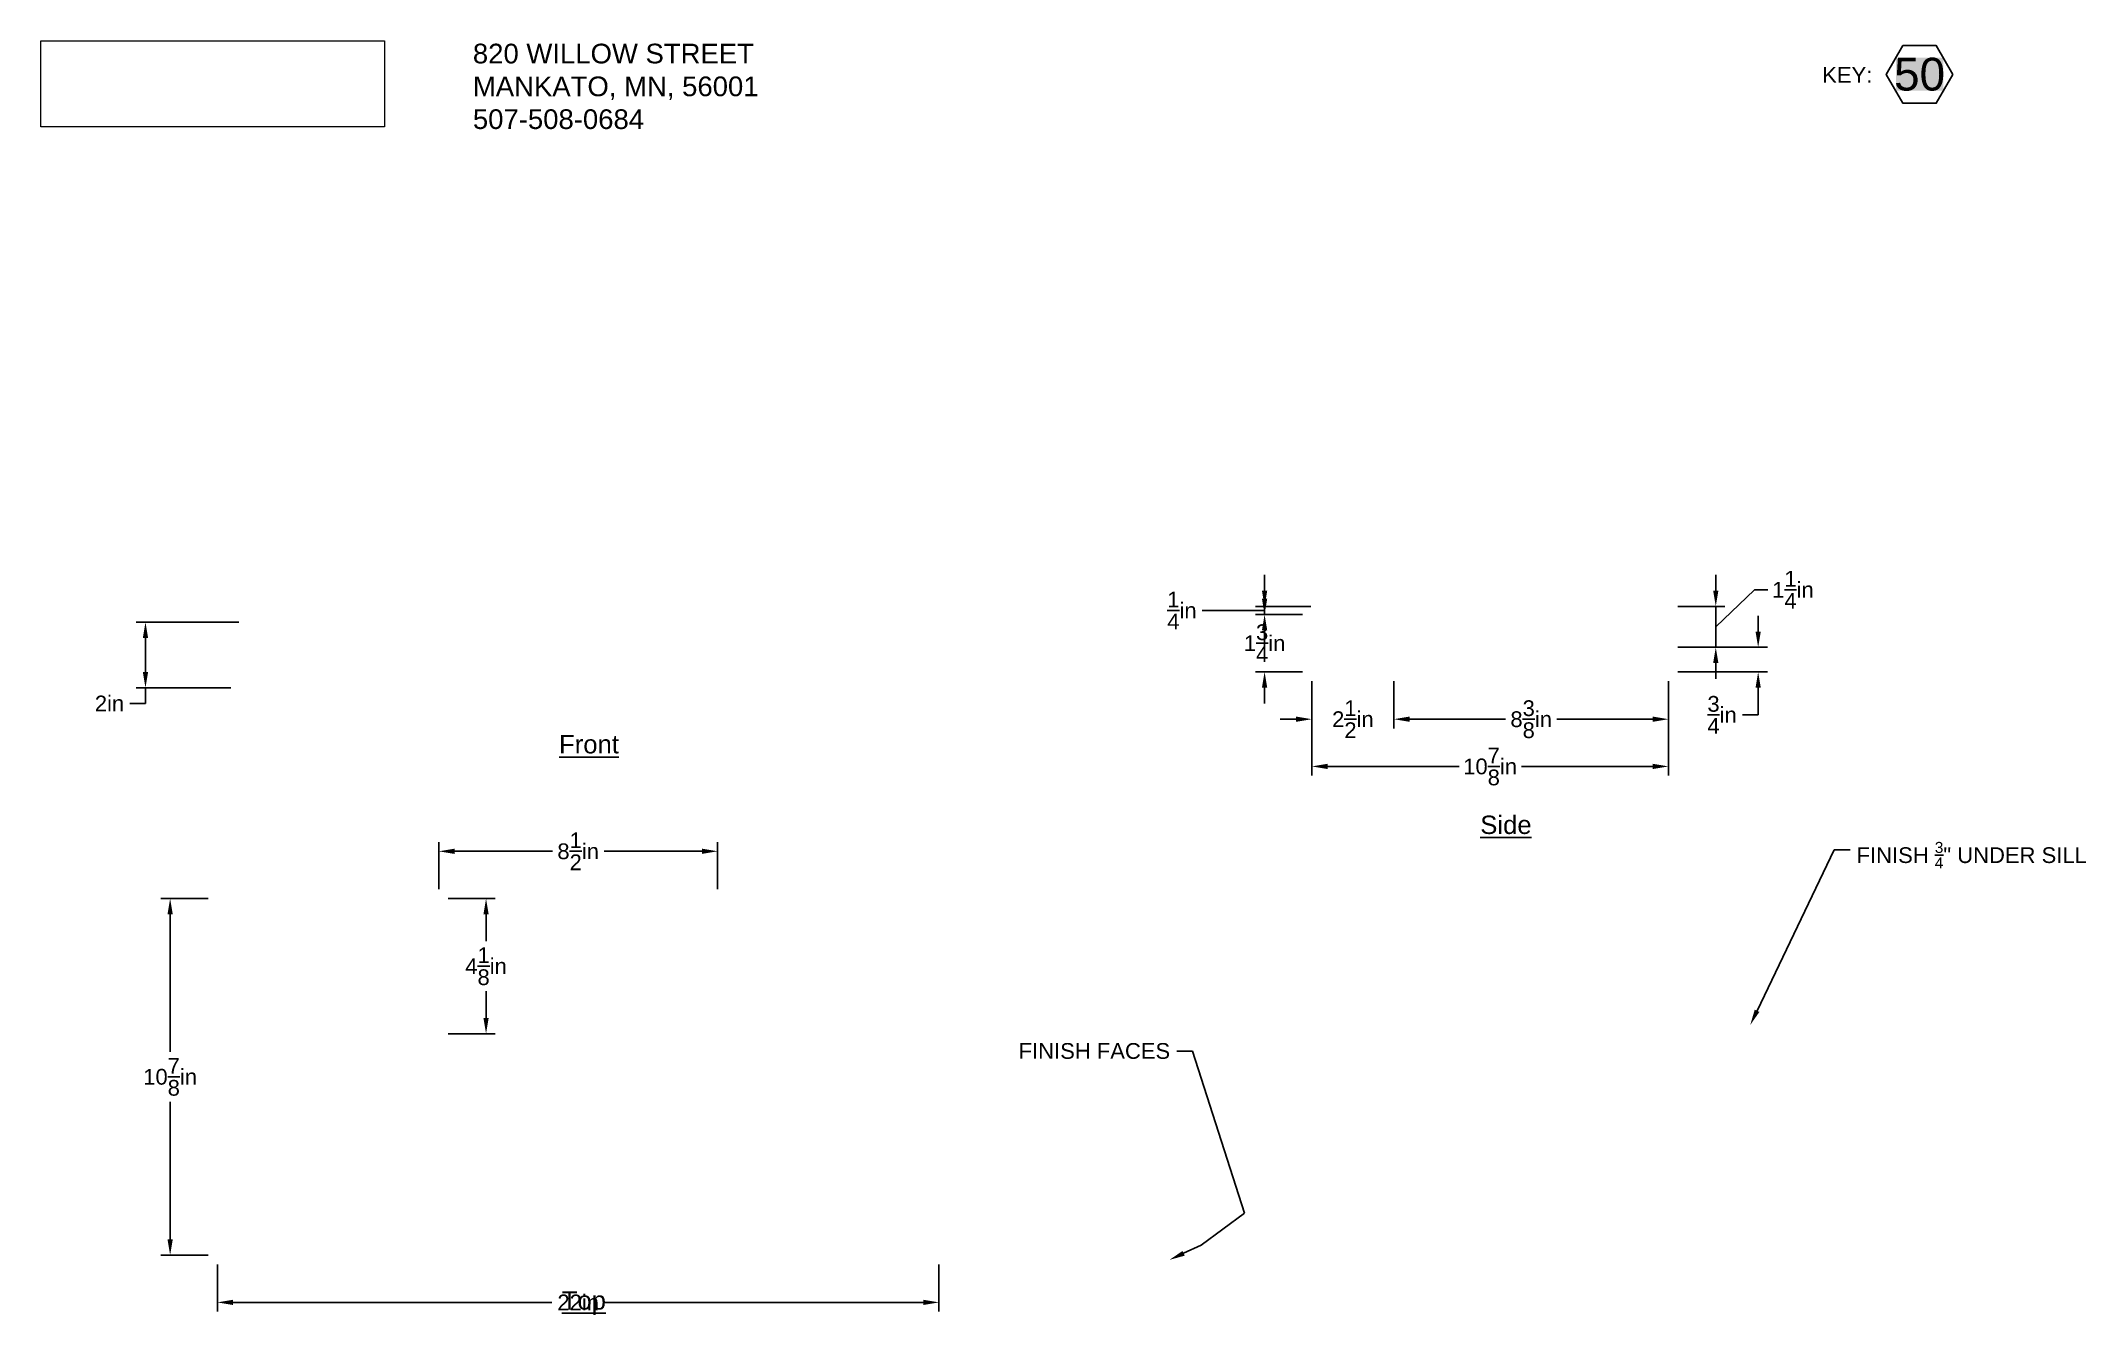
# Paper-space layout '50' of a CAD drawing. Header units: inches. Extents: x 0.9 to 16.4, y 1 to 10.7.
import ezdxf
from ezdxf import colors
from ezdxf.entities.mleader import LeaderData, LeaderLine
from ezdxf.math import Vec2, Vec3

# ---------------------------------------------------------------- set-up
doc = ezdxf.new("R2010")
doc.units = ezdxf.units.IN
doc.header["$LTSCALE"] = 0.75
doc.header["$MEASUREMENT"] = 0
doc.layers.add('Annotations', color=7, linetype='Continuous', lineweight=25)
doc.layers.add('Dimensions', color=7, linetype='Continuous', lineweight=25)
doc.styles.get("Standard").update_dxf_attribs({"font": 'arial.ttf'})
doc.dimstyles.get("Standard").update_dxf_attribs({"dimtxt": 0.12, "dimasz": 0.12, "dimexe": 0.07, "dimexo": 0.07, "dimgap": 0.05, "dimtad": 0, "dimtih": 1, "dimtoh": 1, "dimdec": 3, "dimzin": 12, "dimdsep": 46, "dimlunit": 5, "dimtxsty": 'Standard', "dimcen": 0, "dimclrd": 256, "dimclre": 256, "dimclrt": 256, "dimazin": 3, "dimtp": 0.01, "dimtm": 0.01, "dimtfac": 1, "dimtdec": 3, "dimtofl": 0, "dimtmove": 0, "dimatfit": 3, "dimfxl": 1, "dimtolj": 1, "dimtzin": 12, "dimarcsym": 1})
picture_1 = doc.add_image_def('image1.jpg', size_in_pixel=(512, 128))

# ---------------------------------------------------------------- blocks, each defined once
blk = doc.blocks.new('*D37')
at = {"layer": 'Defpoints', "color": 0, "lineweight": 25, "transparency": 16777216}
for p in [(6.014, 4.571), (3.889, 4.211), (6.014, 4.211)]:
    blk.add_point(p, dxfattribs=at)
at = {"layer": 'Dimensions', "lineweight": -2, "transparency": 16777216}
for p, q in [((3.889, 4.281), (3.889, 4.641)), ((4.009, 4.571), (4.755, 4.571)), ((5.894, 4.571), (5.148, 4.571)), ((6.014, 4.281), (6.014, 4.641))]:
    blk.add_line(p, q, dxfattribs=at)
at = {"layer": 'Dimensions', "lineweight": 25, "transparency": 16777216}
for points in [[(4.009, 4.591), (4.009, 4.551), (3.889, 4.571)], [(5.894, 4.591), (5.894, 4.551), (6.014, 4.571)]]:
    blk.add_solid(points, dxfattribs=at)
at = {"layer": 'Dimensions', "lineweight": 25, "transparency": 16777216, "insert": (4.951, 4.571), "char_height": 0.12, "attachment_point": 5}
blk.add_mtext('\\A1;8{\\H1x;\\S1/2;}in', dxfattribs=at)
blk = doc.blocks.new('*D38')
at = {"layer": 'Defpoints', "color": 0, "lineweight": 25, "transparency": 16777216}
for p in [(3.889, 4.211), (3.889, 3.18), (4.249, 3.18)]:
    blk.add_point(p, dxfattribs=at)
at = {"layer": 'Dimensions', "lineweight": -2, "transparency": 16777216}
for p, q in [((3.959, 4.211), (4.319, 4.211)), ((4.249, 4.091), (4.249, 3.887)), ((4.249, 3.3), (4.249, 3.504)), ((3.959, 3.18), (4.319, 3.18))]:
    blk.add_line(p, q, dxfattribs=at)
at = {"layer": 'Dimensions', "lineweight": 25, "transparency": 16777216}
for points in [[(4.229, 4.091), (4.269, 4.091), (4.249, 4.211)], [(4.229, 3.3), (4.269, 3.3), (4.249, 3.18)]]:
    blk.add_solid(points, dxfattribs=at)
at = {"layer": 'Dimensions', "lineweight": 25, "transparency": 16777216, "insert": (4.249, 3.695), "char_height": 0.12, "attachment_point": 5}
blk.add_mtext('\\A1;4{\\H1x;\\S1/8;}in', dxfattribs=at)
blk = doc.blocks.new('*D39')
at = {"layer": 'Defpoints', "color": 0, "lineweight": 25, "transparency": 16777216}
for p in [(2.201, 4.211), (1.841, 1.492), (2.201, 1.492)]:
    blk.add_point(p, dxfattribs=at)
at = {"layer": 'Dimensions', "lineweight": -2, "transparency": 16777216}
for p, q in [((2.131, 4.211), (1.771, 4.211)), ((1.841, 4.091), (1.841, 3.043)), ((1.841, 1.612), (1.841, 2.66)), ((2.131, 1.492), (1.771, 1.492))]:
    blk.add_line(p, q, dxfattribs=at)
at = {"layer": 'Dimensions', "lineweight": 25, "transparency": 16777216}
for points in [[(1.821, 4.091), (1.861, 4.091), (1.841, 4.211)], [(1.821, 1.612), (1.861, 1.612), (1.841, 1.492)]]:
    blk.add_solid(points, dxfattribs=at)
at = {"layer": 'Dimensions', "lineweight": 25, "transparency": 16777216, "insert": (1.841, 2.852), "char_height": 0.12, "attachment_point": 5}
blk.add_mtext('\\A1;10{\\H1x;\\S7/8;}in', dxfattribs=at)
blk = doc.blocks.new('*D40')
at = {"layer": 'Defpoints', "color": 0, "lineweight": 25, "transparency": 16777216}
for p in [(2.201, 1.492), (7.701, 1.492), (2.201, 1.132)]:
    blk.add_point(p, dxfattribs=at)
at = {"layer": 'Dimensions', "lineweight": -2, "transparency": 16777216}
for p, q in [((2.201, 1.422), (2.201, 1.062)), ((7.701, 1.422), (7.701, 1.062)), ((2.321, 1.132), (4.751, 1.132)), ((7.581, 1.132), (5.151, 1.132))]:
    blk.add_line(p, q, dxfattribs=at)
at = {"layer": 'Dimensions', "lineweight": 25, "transparency": 16777216}
for points in [[(2.321, 1.152), (2.321, 1.112), (2.201, 1.132)], [(7.581, 1.152), (7.581, 1.112), (7.701, 1.132)]]:
    blk.add_solid(points, dxfattribs=at)
at = {"layer": 'Dimensions', "lineweight": 25, "transparency": 16777216, "insert": (4.951, 1.132), "char_height": 0.12, "attachment_point": 5}
blk.add_mtext('\\A1;22in', dxfattribs=at)
blk = doc.blocks.new('*D41')
at = {"layer": 'Defpoints', "color": 0, "lineweight": 25, "transparency": 16777216}
for p in [(2.435, 6.318), (1.653, 5.818), (2.373, 5.818)]:
    blk.add_point(p, dxfattribs=at)
at = {"layer": 'Dimensions', "lineweight": -2, "transparency": 16777216}
for p, q in [((2.365, 6.318), (1.583, 6.318)), ((1.653, 6.198), (1.653, 5.938)), ((2.303, 5.818), (1.583, 5.818)), ((1.653, 5.818), (1.653, 5.698)), ((1.653, 5.698), (1.533, 5.698))]:
    blk.add_line(p, q, dxfattribs=at)
at = {"layer": 'Dimensions', "lineweight": 25, "transparency": 16777216}
for points in [[(1.633, 6.198), (1.673, 6.198), (1.653, 6.318)], [(1.633, 5.938), (1.673, 5.938), (1.653, 5.818)]]:
    blk.add_solid(points, dxfattribs=at)
at = {"layer": 'Dimensions', "lineweight": 25, "transparency": 16777216, "insert": (1.379, 5.698), "char_height": 0.12, "attachment_point": 5}
blk.add_mtext('\\A1;2in', dxfattribs=at)
blk = doc.blocks.new('*D42')
at = {"layer": 'Defpoints', "color": 0, "lineweight": 25, "transparency": 16777216}
for p in [(10.543, 5.938), (11.168, 5.938), (11.168, 5.578)]:
    blk.add_point(p, dxfattribs=at)
at = {"layer": 'Dimensions', "lineweight": -2, "transparency": 16777216}
for p, q in [((10.543, 5.868), (10.543, 5.508)), ((11.168, 5.868), (11.168, 5.508)), ((10.423, 5.578), (10.303, 5.578)), ((11.288, 5.578), (11.408, 5.578))]:
    blk.add_line(p, q, dxfattribs=at)
at = {"layer": 'Dimensions', "lineweight": 25, "transparency": 16777216}
for points in [[(10.423, 5.598), (10.423, 5.558), (10.543, 5.578)], [(11.288, 5.598), (11.288, 5.558), (11.168, 5.578)]]:
    blk.add_solid(points, dxfattribs=at)
at = {"layer": 'Dimensions', "lineweight": 25, "transparency": 16777216, "insert": (10.856, 5.578), "char_height": 0.12, "attachment_point": 5}
blk.add_mtext('\\A1;2{\\H1x;\\S1/2;}in', dxfattribs=at)
blk = doc.blocks.new('*D43')
at = {"layer": 'Defpoints', "color": 0, "lineweight": 25, "transparency": 16777216}
for p in [(11.168, 5.938), (13.262, 5.938), (13.262, 5.578)]:
    blk.add_point(p, dxfattribs=at)
at = {"layer": 'Dimensions', "lineweight": -2, "transparency": 16777216}
for p, q in [((11.168, 5.868), (11.168, 5.508)), ((13.262, 5.868), (13.262, 5.508)), ((11.288, 5.578), (12.019, 5.578)), ((13.142, 5.578), (12.411, 5.578))]:
    blk.add_line(p, q, dxfattribs=at)
at = {"layer": 'Dimensions', "lineweight": 25, "transparency": 16777216}
for points in [[(11.288, 5.598), (11.288, 5.558), (11.168, 5.578)], [(13.142, 5.598), (13.142, 5.558), (13.262, 5.578)]]:
    blk.add_solid(points, dxfattribs=at)
at = {"layer": 'Dimensions', "lineweight": 25, "transparency": 16777216, "insert": (12.215, 5.578), "char_height": 0.12, "attachment_point": 5}
blk.add_mtext('\\A1;8{\\H1x;\\S3/8;}in', dxfattribs=at)
blk = doc.blocks.new('*D44')
at = {"layer": 'Defpoints', "color": 0, "lineweight": 25, "transparency": 16777216}
for p in [(10.543, 5.938), (13.262, 5.938), (13.262, 5.218)]:
    blk.add_point(p, dxfattribs=at)
at = {"layer": 'Dimensions', "lineweight": -2, "transparency": 16777216}
for p, q in [((10.543, 5.868), (10.543, 5.148)), ((13.262, 5.868), (13.262, 5.148)), ((10.663, 5.218), (11.665, 5.218)), ((13.142, 5.218), (12.14, 5.218))]:
    blk.add_line(p, q, dxfattribs=at)
at = {"layer": 'Dimensions', "lineweight": 25, "transparency": 16777216}
for points in [[(10.663, 5.238), (10.663, 5.198), (10.543, 5.218)], [(13.142, 5.238), (13.142, 5.198), (13.262, 5.218)]]:
    blk.add_solid(points, dxfattribs=at)
at = {"layer": 'Dimensions', "lineweight": 25, "transparency": 16777216, "insert": (11.902, 5.218), "char_height": 0.12, "attachment_point": 5}
blk.add_mtext('\\A1;10{\\H1x;\\S7/8;}in', dxfattribs=at)
blk = doc.blocks.new('*D45')
at = {"layer": 'Defpoints', "color": 0, "lineweight": 25, "transparency": 16777216}
for p in [(10.543, 6.376), (10.183, 5.938), (10.543, 5.938)]:
    blk.add_point(p, dxfattribs=at)
at = {"layer": 'Dimensions', "lineweight": -2, "transparency": 16777216}
for p, q in [((10.183, 6.496), (10.183, 6.616)), ((10.473, 6.376), (10.113, 6.376)), ((10.473, 5.938), (10.113, 5.938)), ((10.183, 5.818), (10.183, 5.698))]:
    blk.add_line(p, q, dxfattribs=at)
at = {"layer": 'Dimensions', "lineweight": 25, "transparency": 16777216}
for points in [[(10.163, 6.496), (10.203, 6.496), (10.183, 6.376)], [(10.163, 5.818), (10.203, 5.818), (10.183, 5.938)]]:
    blk.add_solid(points, dxfattribs=at)
at = {"layer": 'Dimensions', "lineweight": 25, "transparency": 16777216, "insert": (10.183, 6.157), "char_height": 0.12, "attachment_point": 5}
blk.add_mtext('\\A1;1{\\H1x;\\S3/4;}in', dxfattribs=at)
blk = doc.blocks.new('*D46')
at = {"layer": 'Defpoints', "color": 0, "lineweight": 25, "transparency": 16777216}
for p in [(10.183, 6.438), (10.606, 6.438), (10.543, 6.376)]:
    blk.add_point(p, dxfattribs=at)
at = {"layer": 'Dimensions', "lineweight": -2, "transparency": 16777216}
for p, q in [((10.183, 6.558), (10.183, 6.678)), ((9.808, 6.407), (9.708, 6.407)), ((10.183, 6.407), (9.808, 6.407)), ((10.536, 6.438), (10.113, 6.438)), ((10.183, 6.376), (10.183, 6.438)), ((10.473, 6.376), (10.113, 6.376)), ((10.183, 6.256), (10.183, 6.136))]:
    blk.add_line(p, q, dxfattribs=at)
at = {"layer": 'Dimensions', "lineweight": 25, "transparency": 16777216}
for points in [[(10.163, 6.558), (10.203, 6.558), (10.183, 6.438)], [(10.163, 6.256), (10.203, 6.256), (10.183, 6.376)]]:
    blk.add_solid(points, dxfattribs=at)
at = {"layer": 'Dimensions', "lineweight": 25, "transparency": 16777216, "insert": (9.553, 6.407), "char_height": 0.12, "attachment_point": 5}
blk.add_mtext('\\A1;{\\H1x;\\S1/4;}in', dxfattribs=at)
blk = doc.blocks.new('*D47')
at = {"layer": 'Defpoints', "color": 0, "lineweight": 25, "transparency": 16777216}
for p in [(13.262, 6.126), (13.945, 6.126), (13.262, 5.938)]:
    blk.add_point(p, dxfattribs=at)
at = {"layer": 'Dimensions', "lineweight": -2, "transparency": 16777216}
for p, q in [((13.945, 6.246), (13.945, 6.366)), ((13.332, 6.126), (14.015, 6.126)), ((13.332, 5.938), (14.015, 5.938)), ((13.945, 5.818), (13.945, 5.611)), ((13.945, 5.611), (13.825, 5.611))]:
    blk.add_line(p, q, dxfattribs=at)
at = {"layer": 'Dimensions', "lineweight": 25, "transparency": 16777216}
for points in [[(13.925, 6.246), (13.965, 6.246), (13.945, 6.126)], [(13.925, 5.818), (13.965, 5.818), (13.945, 5.938)]]:
    blk.add_solid(points, dxfattribs=at)
at = {"layer": 'Dimensions', "lineweight": 25, "transparency": 16777216, "insert": (13.67, 5.611), "char_height": 0.12, "attachment_point": 5}
blk.add_mtext('\\A1;{\\H1x;\\S3/4;}in', dxfattribs=at)
blk = doc.blocks.new('*D48')
at = {"layer": 'Defpoints', "color": 0, "lineweight": 25, "transparency": 16777216}
for p in [(13.262, 6.438), (13.622, 6.438), (13.262, 6.126)]:
    blk.add_point(p, dxfattribs=at)
at = {"layer": 'Dimensions', "lineweight": -2, "transparency": 16777216}
for p, q in [((13.622, 6.558), (13.622, 6.678)), ((13.622, 6.282), (13.918, 6.565)), ((13.918, 6.565), (14.018, 6.565)), ((13.332, 6.438), (13.692, 6.438)), ((13.622, 6.126), (13.622, 6.438)), ((13.332, 6.126), (13.692, 6.126)), ((13.622, 6.006), (13.622, 5.886))]:
    blk.add_line(p, q, dxfattribs=at)
at = {"layer": 'Dimensions', "lineweight": 25, "transparency": 16777216}
for points in [[(13.602, 6.558), (13.642, 6.558), (13.622, 6.438)], [(13.602, 6.006), (13.642, 6.006), (13.622, 6.126)]]:
    blk.add_solid(points, dxfattribs=at)
at = {"layer": 'Dimensions', "lineweight": 25, "transparency": 16777216, "insert": (14.21, 6.565), "char_height": 0.12, "attachment_point": 5}
blk.add_mtext('\\A1;1{\\H1x;\\S1/4;}in', dxfattribs=at)

psp = doc.layouts.new('50')

# ---------------------------------------------------------------- linework, layer by layer
at = {"lineweight": 25}
psp.add_lwpolyline([(15.42889, 10.49359), (15.30213, 10.71314), (15.04862, 10.71314), (14.92186, 10.49359), (15.04862, 10.27404), (15.30213, 10.27404)], close=True, dxfattribs=at)

# ---------------------------------------------------------------- texts
at = {"lineweight": 25, "insert": (15.17538, 10.49359), "char_height": 0.25, "width": 0.3608373, "attachment_point": 5, "bg_fill": 1, "box_fill_scale": 1, "bg_fill_color": 255, "bg_fill_transparency": 0}
psp.add_mtext('50', dxfattribs=at)
at = {"layer": 'Annotations', "lineweight": 25, "attachment_point": 1}
for s, width, heights, insert, char_height in [('820 WILLOW STREET\\PMANKATO, MN, 56001\\P507-508-0684', 3.6905037, [0.70506], (4.14865, 10.72739), 0.15), ('KEY: ', 2.1134399, [0.14122], (14.43337, 10.54949), 0.12), ('{\\LFront}', 1.8007332, [0], (4.8054, 5.45733), 0.14), ('{\\LSide}', 1.8007332, [0], (11.82704, 4.84297), 0.14), ('{\\LTop}', 0.9835937, [0], (4.82601, 1.21742), 0.14)]:
    psp.add_mtext_dynamic_manual_height_columns(s, width=width, gutter_width=0.6, heights=heights, dxfattribs=dict(at, insert=insert, char_height=char_height))

# ---------------------------------------------------------------- dimensions: what is measured, and where the dimension line sits
at = {"layer": 'Dimensions', "lineweight": 25}
for base, p1, p2, angle, override, picture, middle, dimtype in [((13.62186, 6.43848), (13.26186, 6.12598), (13.26186, 6.43848), 270, {"dimlfac": -4, "dimpost": 'in', "dimtmove": 1}, '*D48', (14.06772, 6.56457), 160), ((13.94516, 6.12598), (13.26186, 5.93848), (13.26186, 6.12598), 90, {"dimlfac": -4, "dimpost": 'in'}, '*D47', (13.67018, 5.61128), 161)]:
    dim = psp.add_linear_dim(base=base, p1=p1, p2=p2, angle=angle, dimstyle='Standard', override=override, dxfattribs=at)
    dim.commit()
    dim.dimension.update_dxf_attribs({"geometry": picture, "text_midpoint": middle, "dimtype": dimtype})
for base, p1, p2, angle, override, picture, middle in [((10.18311, 6.43848), (10.54311, 6.37598), (10.60561, 6.43848), 90, {"dimlfac": -4, "dimpost": 'in', "dimtmove": 1}, '*D46', (9.65762, 6.40723)), ((1.65288, 5.81784), (2.43538, 6.31784), (2.37288, 5.81784), 90, {"dimlfac": -4, "dimpost": 'in', "dimclrd": 256, "dimclre": 256}, '*D41', (1.37925, 5.69784)), ((13.26186, 5.57848), (11.16811, 5.93848), (13.26186, 5.93848), 180, {"dimlfac": -4, "dimpost": 'in', "dimtmove": 1}, '*D43', (12.21498, 5.57848))]:
    dim = psp.add_linear_dim(base=base, p1=p1, p2=p2, angle=angle, dimstyle='Standard', override=override, dxfattribs=at)
    dim.commit()
    dim.dimension.update_dxf_attribs({"geometry": picture, "text_midpoint": middle})
for p1, p2, distance, picture, middle in [((10.54311, 6.37598), (10.54311, 5.93848), -0.36, '*D45', (10.18311, 6.15723)), ((10.54311, 5.93848), (11.16811, 5.93848), -0.36, '*D42', (10.85561, 5.57848)), ((10.54311, 5.93848), (13.26186, 5.93848), -0.72, '*D44', (11.90248, 5.21848)), ((3.88872, 4.21104), (6.01372, 4.21104), 0.36, '*D37', (4.95122, 4.57104)), ((2.20122, 4.21104), (2.20122, 1.49229), -0.36, '*D39', (1.84122, 2.85166)), ((3.88872, 4.21104), (3.88872, 3.17979), 0.36, '*D38', (4.24872, 3.69541)), ((7.70122, 1.49229), (2.20122, 1.49229), 0.36, '*D40', (4.95122, 1.13229))]:
    dim = psp.add_aligned_dim(p1=p1, p2=p2, distance=distance, dimstyle='Standard', override={"dimlfac": -4, "dimpost": 'in', "dimclrd": 256, "dimclre": 256}, dxfattribs=at)
    dim.commit()
    dim.dimension.update_dxf_attribs({"geometry": picture, "text_midpoint": middle})

# ---------------------------------------------------------------- pictures from other files: only their frames are drawn
at = {"layer": 'Annotations', "linetype": 'Continuous', "lineweight": 0}
image = psp.add_image(picture_1, insert=(0.856, 10.09393), size_in_units=(2.62008, 0.65502), dxfattribs=at)
image.dxf.flags = 15

# ---------------------------------------------------------------- leaders
at = {"lineweight": 25}
ml = psp.add_multileader_mtext('Standard', dxfattribs=at)
ml.set_content('\\A1;FINISH {\\H0.7x;\\S3/4;}" UNDER SILL', color=256)
ml.set_leader_properties()
ml.build(insert=Vec2(0, 0))
ml.multileader.update_dxf_attribs({"dogleg_length": 0.12, "arrow_head_size": 0.12})
ctx = ml.context
ctx.base_point, ctx.char_height, ctx.arrow_head_size, ctx.landing_gap_size, ctx.plane_origin = Vec3(14.64548, 4.58144), 0.12, 0.12, 0.05, Vec3(13.88466, 3.24672)
notes = []
notes.append((ctx, [(0, (1, 1, 0), (14.52548, 4.58144), (1, 0), 0.12, [(0, [(13.88466, 3.24672)], 0, [])])]))
ctx.mtext.insert, ctx.mtext.flow_direction = Vec3(14.69548, 4.64247), 5
ml = psp.add_multileader_mtext('Standard', dxfattribs=at)
ml.set_content('FINISH FACES', color=256)
ml.set_leader_properties()
ml.build(insert=Vec2(0, 0))
ml.multileader.update_dxf_attribs({"dogleg_length": 0.12, "arrow_head_size": 0.12})
ctx = ml.context
ctx.base_point, ctx.char_height, ctx.arrow_head_size, ctx.landing_gap_size, ctx.plane_origin = Vec3(8.28079, 3.04789), 0.12, 0.12, 0.05, Vec3(9.45738, 1.45582)
ctx.text_align_type = 2
notes.append((ctx, [(0, (1, 1, 0), (9.63326, 3.04789), (-1, 0), 0.12, [(2, [(9.45738, 1.45582), (9.69872, 1.56815), (10.02876, 1.81328)], 0, [])])]))
ctx.mtext.insert, ctx.mtext.alignment, ctx.mtext.flow_direction = Vec3(9.46326, 3.10891), 3, 5
for ctx, leaders in notes:
    for number, flags, end, landing, length, lines in leaders:
        leader = LeaderData()
        leader.index, (leader.has_last_leader_line, leader.has_dogleg_vector, leader.attachment_direction) = number, flags
        leader.last_leader_point, leader.dogleg_vector, leader.dogleg_length = Vec3(end), Vec3(landing), length
        for number, points, colour, breaks in lines:
            line = LeaderLine()
            line.index, line.vertices, line.color, line.breaks = number, Vec3.list(points), colors.encode_raw_color(colour), breaks
            leader.lines.append(line)
        ctx.leaders.append(leader)

doc.saveas('drawing.dxf')
